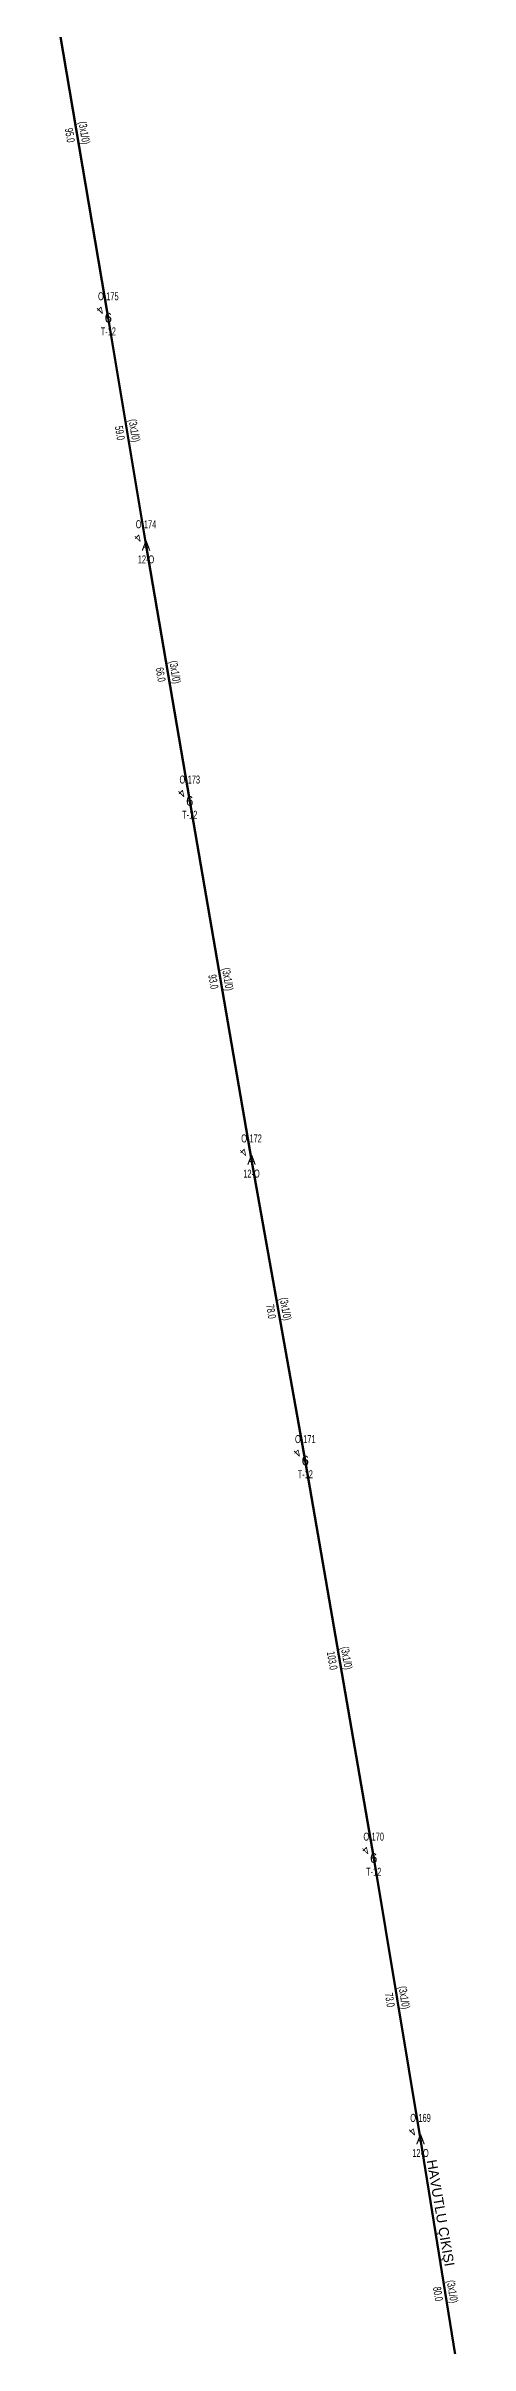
# Model space of a CAD drawing. Header units: millimetres. Extents: x 575398 to 593980, y 4181204 to 4193824.
# Drawn here: x 587836 to 587945, y 4185953 to 4186542 of the extents above; entities that cross this region are included whole.
import ezdxf
from ezdxf.enums import TextEntityAlignment as Align

# ---------------------------------------------------------------- set-up
doc = ezdxf.new("R2010")
doc.units = ezdxf.units.MM
for name, color, linetype, lineweight in [('DIREK_ENH_MEVCUT', 6, 'Continuous', 25), ('HAT_OG_HAVAI_MEVCUT', 48, 'Continuous', 70), ('KULLANICI', 1, 'Continuous', 25)]:
    doc.layers.add(name, color=color, linetype=linetype, lineweight=lineweight)
doc.styles.add('Direk', font='B_CAD')
doc.styles.get("Standard").update_dxf_attribs({"font": 'Arial'})

msp = doc.modelspace()

# ---------------------------------------------------------------- linework, layer by layer
at = {"layer": 'HAT_OG_HAVAI_MEVCUT'}
for p, q in [((587852.29, 4186472.17), (587836.33, 4186566.29)), ((587852.29, 4186472.17), (587861.95, 4186413.77)), ((587873.15, 4186348.36), (587861.95, 4186413.77)), ((587888.97, 4186256.43), (587873.15, 4186348.36)), ((587902.74, 4186179.41), (587888.97, 4186256.43)), ((587902.74, 4186179.41), (587920.26, 4186077.57)), ((587932.25, 4186005.52), (587920.26, 4186077.57)), ((587944.93, 4185926.92), (587932.25, 4186005.52))]:
    msp.add_line(p, q, dxfattribs=at)

# ---------------------------------------------------------------- texts
at = {"layer": 'DIREK_ENH_MEVCUT', "color": 32, "linetype": 'ByBlock', "style": 'Direk'}
for p in [(587850.310101, 4186474.149899), (587859.970101, 4186415.749899), (587871.170101, 4186350.339899), (587886.990101, 4186258.409899), (587900.760101, 4186181.389899), (587918.280101, 4186079.549899), (587930.270101, 4186007.499899)]:
    msp.add_text('4', height=2, rotation=225.000001, dxfattribs=at).set_placement(p, align=Align.MIDDLE_CENTER)
at = {"layer": 'DIREK_ENH_MEVCUT', "linetype": 'ByBlock', "width": 0.53}
for s, p in [('O-175', (587852.29, 4186477.67)), ('T-12', (587852.29, 4186468.67)), ('O-174', (587861.95, 4186419.27)), ('12-O', (587861.95, 4186410.27)), ('O-173', (587873.15, 4186353.86)), ('T-12', (587873.15, 4186344.86)), ('O-172', (587888.97, 4186261.93)), ('12-O', (587888.97, 4186252.93)), ('O-171', (587902.74, 4186184.91)), ('T-12', (587902.74, 4186175.91)), ('O-170', (587920.26, 4186083.07)), ('T-12', (587920.26, 4186074.07)), ('O-169', (587932.25, 4186011.02)), ('12-O', (587932.25, 4186002.02))]:
    msp.add_text(s, height=2.05, dxfattribs=at).set_placement(p, align=Align.MIDDLE_CENTER)
at = {"layer": 'DIREK_ENH_MEVCUT', "linetype": 'ByBlock', "style": 'Direk'}
for s, p in [('6', (587852.29, 4186472.17)), ('A', (587861.95, 4186413.77)), ('6', (587873.15, 4186348.36)), ('A', (587888.97, 4186256.43)), ('6', (587902.74, 4186179.41)), ('6', (587920.26, 4186077.57)), ('A', (587932.25, 4186005.52))]:
    msp.add_text(s, height=2.5, dxfattribs=at).set_placement(p, align=Align.MIDDLE_CENTER)
at = {"layer": 'HAT_OG_HAVAI_MEVCUT', "lineweight": 30, "width": 0.53}
for rotation, p in [(279.624141, (587845.148037, 4186519.372107, 293918.165)), (279.392306, (587857.958605, 4186443.108714, 293930.975)), (279.716394, (587868.387807, 4186381.208456, 293930.975)), (279.764248, (587881.897687, 4186302.539155, 293936.575)), (280.136515, (587896.691733, 4186218.069595, 293944.485)), (279.761305, (587912.337694, 4186128.634112, 293960.13)), (279.448137, (587927.093469, 4186041.684532, 293960.13)), (279.164181, (587939.429151, 4185966.355374, 293966.125))]:
    msp.add_text('(3x1/0)', height=2.05, rotation=rotation, dxfattribs=at).set_placement(p, align=Align.CENTER)
for s, rotation, p in [('95.0', 279.624141, (587843.471963, 4186519.087893, 293918.165)), ('59.0', 279.392306, (587856.281395, 4186442.831286, 293930.975)), ('66.0', 279.716394, (587866.712193, 4186380.921544, 293930.975)), ('93.0', 279.764248, (587880.222313, 4186302.250845, 293936.575)), ('78.0', 280.136515, (587895.018267, 4186217.770405, 293944.485)), ('103.0', 279.761305, (587910.662306, 4186128.345888, 293960.13)), ('73.0', 279.448137, (587925.416531, 4186041.405468, 293960.13)), ('80.0', 279.164181, (587937.750849, 4185966.084626, 293966.125))]:
    msp.add_text(s, height=2.05, rotation=rotation, dxfattribs=at).set_placement(p, align=Align.TOP_CENTER)
at = {"layer": 'KULLANICI'}
msp.add_text('HAVUTLU ÇIKIŞI', height=2.529212, rotation=279.6599, dxfattribs=at).set_placement((587937.41035, 4185986.662185), align=Align.MIDDLE_CENTER)

doc.saveas('drawing.dxf')
